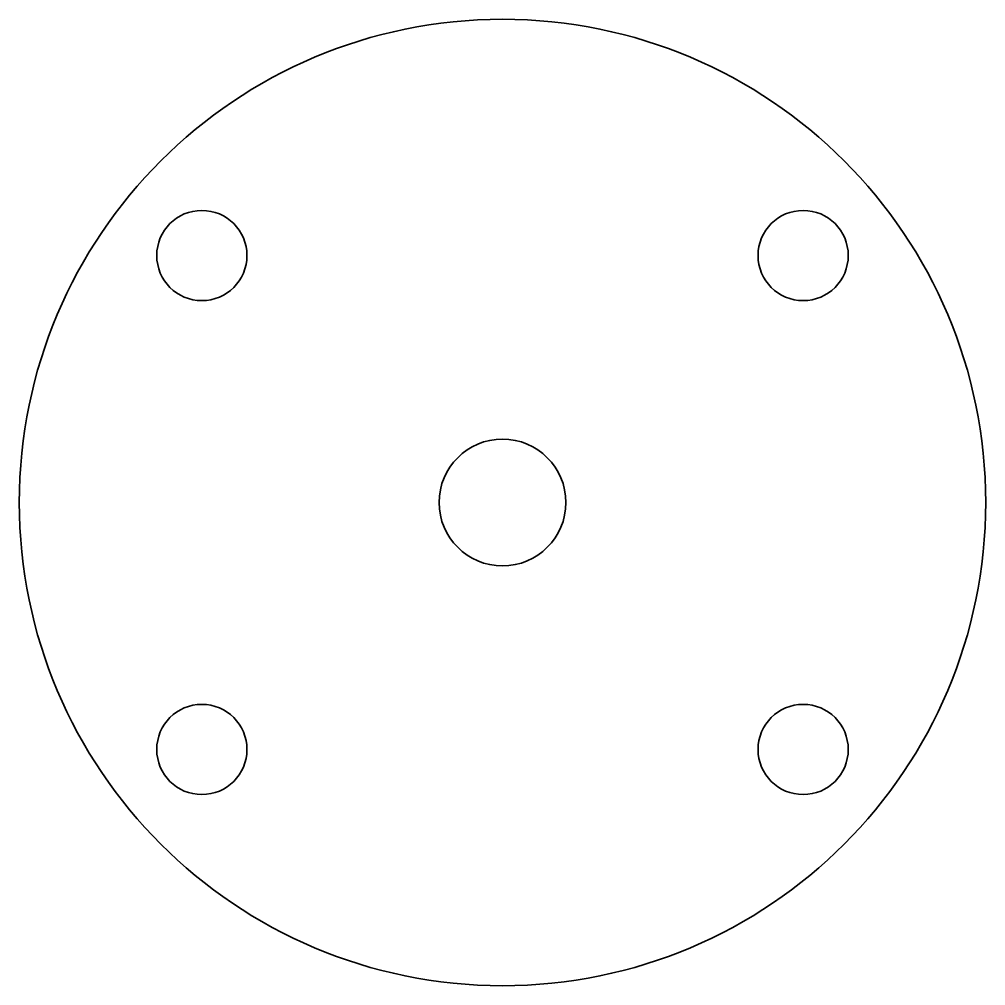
# Model space of a CAD drawing. Header units: inches. Extents: x 0 to 45, y 0 to 45.
import ezdxf

# ---------------------------------------------------------------- set-up
doc = ezdxf.new("R2010")
doc.units = ezdxf.units.IN
doc.header["$MEASUREMENT"] = 0
doc.layers.add('SIMUMAK Visible (ISO)', color=7, linetype='Continuous', lineweight=35)

# ---------------------------------------------------------------- blocks, each defined once
blk = doc.blocks.new('AMB-04-TXBASEJE01_Sheet_1_AMB-04-TXBASEJE01')
at = {"layer": 'SIMUMAK Visible (ISO)'}
for centre, radius in [((0, 0), 22.5), ((-14, 11.5), 2.1), ((14, 11.5), 2.1), ((0, 0), 2.95), ((-14, -11.5), 2.1), ((14, -11.5), 2.1)]:
    blk.add_circle(centre, radius, dxfattribs=at)

msp = doc.modelspace()

# ---------------------------------------------------------------- block references
msp.add_blockref('AMB-04-TXBASEJE01_Sheet_1_AMB-04-TXBASEJE01', (22.5, 22.5))

doc.saveas('drawing.dxf')
